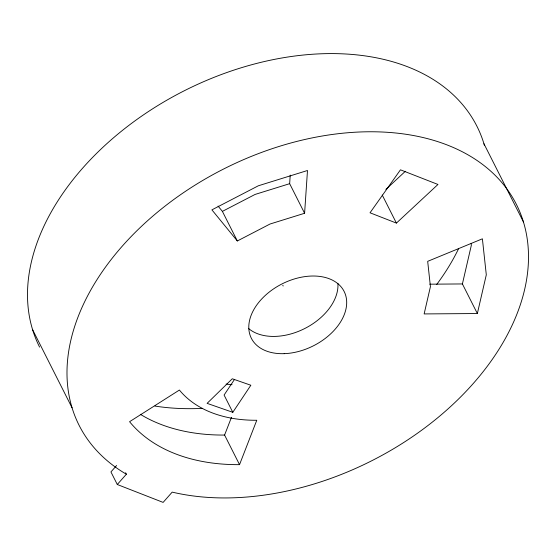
<?xml version="1.0" encoding="UTF-8"?>
<svg xmlns="http://www.w3.org/2000/svg" width="556" height="556" viewBox="0 0 556 556"><rect width="100%" height="100%" fill="white"/><g stroke="black" fill="none" stroke-linecap="round" stroke-linejoin="round"><path stroke-width="0.83" d="M304.598 213.268L307.489 170.497L258.352 185.78L211.905 209.855L237.336 240.97L270.021 224.026L304.598 213.268L289.655 183.682L290.232 175.126M477.354 313.535L486.298 274.81L482.393 238.816L427.682 261.341L430.427 286.674L424.138 313.925L477.354 313.535L462.404 283.942L471.349 245.217L471.168 243.507M239.532 464.649A200.431 133.857 -26.8 0 1 129.576 421.705L179.407 390.048A141.043 94.193 -26.8 0 0 256.775 420.267L239.532 464.649L224.582 435.056L231.484 417.306M234.528 379.38L224.089 395.059L232.804 412.316L250.846 385.245L232.29 378.775L207.11 403.357L232.804 412.316M116.607 465.497L110.936 471.926L117.288 484.505L163.123 502.402L172.2 492.116A244.974 163.603 -26.8 0 0 526.282 281.475A244.974 163.603 -26.8 0 0 230.114 165.799A244.974 163.603 -26.8 0 0 126.365 474.212L117.288 484.505M385.878 189.408L405.387 171.262M396.414 223.095L437.961 184.467L400.459 169.816L370.025 212.788L396.414 223.095L382.236 195.024M218.063 206.081L222.393 211.377L255.079 194.433L289.655 183.682M429.788 284.185L462.404 283.942M483.942 143.747L523.432 221.913M282.795 285.263L283.171 285.999M222.393 211.377L237.336 240.97M125.614 472.732L126.365 474.212M32.568 329.618L72.058 407.784M39.594 347.118A244.974 163.603 -26.8 0 1 198.346 84.019A244.974 163.603 -26.8 0 1 484.422 145.352M224.582 435.056A200.431 133.857 -26.8 0 1 140.314 414.289M458.505 248.859A230.121 153.685 -26.8 0 1 436.724 284.45M202.245 408.361A230.121 153.685 -26.8 0 1 154.909 406.061M337.909 283.365A51.965 34.701 -26.8 0 1 304.535 328.631A51.965 34.701 -26.8 0 1 248.407 328.36M232.054 384.703A133.621 89.238 -26.8 0 1 226.07 384.078M284.206 353.658A51.965 34.701 -26.8 0 0 345.248 294.041A51.965 34.701 -26.8 0 0 263.773 296.862A51.965 34.701 -26.8 0 0 284.206 353.658"/></g></svg>
